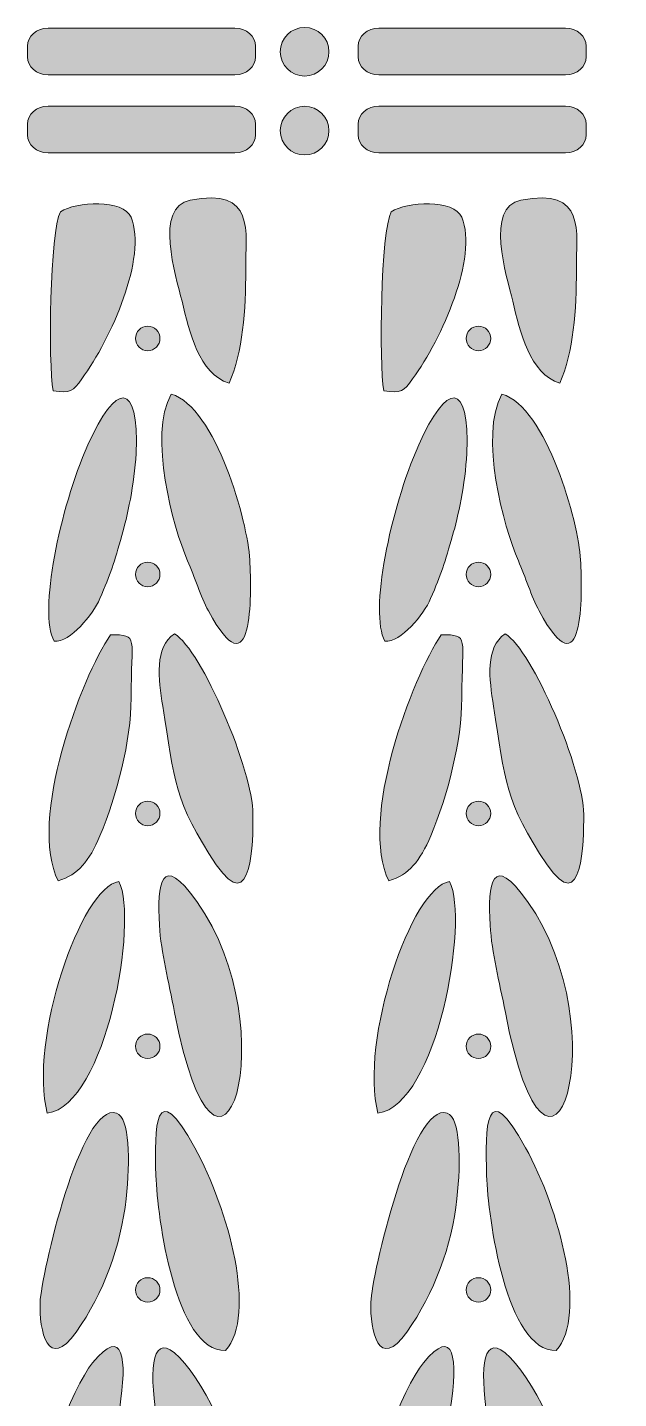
# Model space of a CAD drawing. Header units: inches. Extents: x -128 to 724, y -4 to 847.
# Drawn here: x 424.1 to 511.8, y 186.8 to 390.1 of the extents above; entities that cross this region are included whole.
import ezdxf

# ---------------------------------------------------------------- set-up
doc = ezdxf.new("R2010")
doc.units = ezdxf.units.IN
doc.header["$MEASUREMENT"] = 0
doc.layers.add('图层 1', color=7, linetype='Continuous')

# ---------------------------------------------------------------- blocks, each defined once
blk = doc.blocks.new('block 2')
at = {"layer": '图层 1', "true_color": 0xffffff}
h = blk.add_hatch(color=7, dxfattribs=at)
h.dxf.hatch_style = 2
edge = h.paths.add_edge_path()
edge.add_spline(control_points=[(454.91, 389.95), (454.91, 389.95), (427.2, 389.95), (427.2, 389.95), (425.51, 389.95), (424.14, 388.75), (424.14, 387.3), (424.14, 387.3), (424.14, 385.71), (424.14, 385.71), (424.14, 384.25), (425.51, 383.04), (427.2, 383.04), (427.2, 383.04), (454.91, 383.04), (454.91, 383.04), (456.6, 383.04), (457.98, 384.25), (457.98, 385.71), (457.98, 385.71), (457.98, 387.3), (457.98, 387.3), (457.98, 388.75), (456.6, 389.95), (454.91, 389.95)], knot_values=[0, 0, 0, 0, 1, 1, 1, 2, 2, 2, 3, 3, 3, 4, 4, 4, 5, 5, 5, 6, 6, 6, 7, 7, 7, 8, 8, 8, 8], degree=3, periodic=1)
h = blk.add_hatch(color=7, dxfattribs=at)
h.dxf.hatch_style = 2
edge = h.paths.add_edge_path()
edge.add_spline(control_points=[(465.25, 390.06), (463.26, 390.06), (461.65, 388.45), (461.65, 386.46), (461.65, 384.46), (463.26, 382.85), (465.25, 382.85), (467.25, 382.85), (468.87, 384.46), (468.87, 386.46), (468.87, 388.45), (467.25, 390.06), (465.25, 390.06)], knot_values=[0, 0, 0, 0, 1, 1, 1, 2, 2, 2, 3, 3, 3, 4, 4, 4, 4], degree=3, periodic=1)
h = blk.add_hatch(color=7, dxfattribs=at)
h.dxf.hatch_style = 2
edge = h.paths.add_edge_path()
edge.add_spline(control_points=[(503.97, 389.95), (503.97, 389.95), (476.27, 389.95), (476.27, 389.95), (474.58, 389.95), (473.19, 388.75), (473.19, 387.3), (473.19, 387.3), (473.19, 385.71), (473.19, 385.71), (473.19, 384.25), (474.58, 383.04), (476.27, 383.04), (476.27, 383.04), (503.97, 383.04), (503.97, 383.04), (505.66, 383.04), (507.04, 384.25), (507.04, 385.71), (507.04, 385.71), (507.04, 387.3), (507.04, 387.3), (507.04, 388.75), (505.66, 389.95), (503.97, 389.95)], knot_values=[0, 0, 0, 0, 1, 1, 1, 2, 2, 2, 3, 3, 3, 4, 4, 4, 5, 5, 5, 6, 6, 6, 7, 7, 7, 8, 8, 8, 8], degree=3, periodic=1)
h = blk.add_hatch(color=7, dxfattribs=at)
h.dxf.hatch_style = 2
edge = h.paths.add_edge_path()
edge.add_spline(control_points=[(454.91, 378.38), (454.91, 378.38), (427.2, 378.38), (427.2, 378.38), (425.51, 378.38), (424.14, 377.18), (424.14, 375.71), (424.14, 375.71), (424.14, 374.13), (424.14, 374.13), (424.14, 372.67), (425.51, 371.47), (427.2, 371.47), (427.2, 371.47), (454.91, 371.47), (454.91, 371.47), (456.6, 371.47), (457.98, 372.67), (457.98, 374.13), (457.98, 374.13), (457.98, 375.71), (457.98, 375.71), (457.98, 377.18), (456.6, 378.38), (454.91, 378.38)], knot_values=[0, 0, 0, 0, 1, 1, 1, 2, 2, 2, 3, 3, 3, 4, 4, 4, 5, 5, 5, 6, 6, 6, 7, 7, 7, 8, 8, 8, 8], degree=3, periodic=1)
h = blk.add_hatch(color=7, dxfattribs=at)
h.dxf.hatch_style = 2
edge = h.paths.add_edge_path()
edge.add_spline(control_points=[(465.25, 378.37), (463.26, 378.37), (461.65, 376.76), (461.65, 374.76), (461.65, 372.77), (463.26, 371.15), (465.25, 371.15), (467.25, 371.15), (468.87, 372.77), (468.87, 374.76), (468.87, 376.76), (467.25, 378.37), (465.25, 378.37)], knot_values=[0, 0, 0, 0, 1, 1, 1, 2, 2, 2, 3, 3, 3, 4, 4, 4, 4], degree=3, periodic=1)
h = blk.add_hatch(color=7, dxfattribs=at)
h.dxf.hatch_style = 2
edge = h.paths.add_edge_path()
edge.add_spline(control_points=[(503.97, 378.38), (503.97, 378.38), (476.27, 378.38), (476.27, 378.38), (474.58, 378.38), (473.19, 377.18), (473.19, 375.71), (473.19, 375.71), (473.19, 374.13), (473.19, 374.13), (473.19, 372.67), (474.58, 371.47), (476.27, 371.47), (476.27, 371.47), (503.97, 371.47), (503.97, 371.47), (505.66, 371.47), (507.04, 372.67), (507.04, 374.13), (507.04, 374.13), (507.04, 375.71), (507.04, 375.71), (507.04, 377.18), (505.66, 378.38), (503.97, 378.38)], knot_values=[0, 0, 0, 0, 1, 1, 1, 2, 2, 2, 3, 3, 3, 4, 4, 4, 5, 5, 5, 6, 6, 6, 7, 7, 7, 8, 8, 8, 8], degree=3, periodic=1)
h = blk.add_hatch(color=7, dxfattribs=at)
h.dxf.hatch_style = 2
edge = h.paths.add_edge_path()
edge.add_spline(control_points=[(454.05, 337.31), (456.1, 341.96), (456.54, 348.18), (456.52, 354.16), (456.5, 359.76), (458.03, 366.37), (448.28, 364.46), (442.9, 363.4), (446.14, 353.31), (447.07, 349.46), (448.14, 345.01), (449.59, 338.7), (454.05, 337.31)], knot_values=[0, 0, 0, 0, 1, 1, 1, 2, 2, 2, 3, 3, 3, 4, 4, 4, 4], degree=3, periodic=1)
h = blk.add_hatch(color=7, dxfattribs=at)
h.dxf.hatch_style = 2
edge = h.paths.add_edge_path()
edge.add_spline(control_points=[(503.11, 337.31), (505.15, 341.96), (505.6, 348.18), (505.57, 354.16), (505.55, 359.76), (507.09, 366.37), (497.34, 364.46), (491.96, 363.4), (495.2, 353.31), (496.13, 349.46), (497.2, 345.01), (498.65, 338.7), (503.11, 337.31)], knot_values=[0, 0, 0, 0, 1, 1, 1, 2, 2, 2, 3, 3, 3, 4, 4, 4, 4], degree=3, periodic=1)
h = blk.add_hatch(color=7, dxfattribs=at)
h.dxf.hatch_style = 2
edge = h.paths.add_edge_path()
edge.add_spline(control_points=[(432.21, 337.97), (436.61, 343.95), (441.9, 355.98), (439.52, 361.91), (438.42, 364.64), (431.3, 364.23), (429.04, 362.73), (427.5, 359.94), (427.2, 340.18), (427.95, 336.21), (430.55, 335.74), (430.86, 336.12), (432.21, 337.97)], knot_values=[0, 0, 0, 0, 1, 1, 1, 2, 2, 2, 3, 3, 3, 4, 4, 4, 4], degree=3, periodic=1)
h = blk.add_hatch(color=7, dxfattribs=at)
h.dxf.hatch_style = 2
edge = h.paths.add_edge_path()
edge.add_spline(control_points=[(481.28, 337.97), (485.67, 343.95), (490.96, 355.98), (488.58, 361.91), (487.48, 364.64), (480.35, 364.23), (478.1, 362.73), (476.55, 359.94), (476.27, 340.18), (477.01, 336.21), (479.61, 335.74), (479.91, 336.12), (481.28, 337.97)], knot_values=[0, 0, 0, 0, 1, 1, 1, 2, 2, 2, 3, 3, 3, 4, 4, 4, 4], degree=3, periodic=1)
h = blk.add_hatch(color=7, dxfattribs=at)
h.dxf.hatch_style = 2
edge = h.paths.add_edge_path()
edge.add_spline(control_points=[(441.99, 345.77), (440.99, 345.77), (440.17, 344.95), (440.17, 343.95), (440.17, 342.95), (440.99, 342.13), (441.99, 342.13), (442.99, 342.13), (443.8, 342.95), (443.8, 343.95), (443.8, 344.95), (442.99, 345.77), (441.99, 345.77)], knot_values=[0, 0, 0, 0, 1, 1, 1, 2, 2, 2, 3, 3, 3, 4, 4, 4, 4], degree=3, periodic=1)
h = blk.add_hatch(color=7, dxfattribs=at)
h.dxf.hatch_style = 2
edge = h.paths.add_edge_path()
edge.add_spline(control_points=[(491.05, 345.77), (490.05, 345.77), (489.23, 344.95), (489.23, 343.95), (489.23, 342.95), (490.05, 342.13), (491.05, 342.13), (492.05, 342.13), (492.87, 342.95), (492.87, 343.95), (492.87, 344.95), (492.05, 345.77), (491.05, 345.77)], knot_values=[0, 0, 0, 0, 1, 1, 1, 2, 2, 2, 3, 3, 3, 4, 4, 4, 4], degree=3, periodic=1)
h = blk.add_hatch(color=7, dxfattribs=at)
h.dxf.hatch_style = 2
edge = h.paths.add_edge_path()
edge.add_spline(control_points=[(428.09, 299.08), (430.51, 298.86), (433.87, 303.05), (434.88, 305.39), (436.48, 309.04), (437.02, 310.76), (438.15, 314.74), (438.92, 317.42), (440.04, 322.4), (440.25, 326.92), (440.74, 337.83), (437.24, 337.5), (433.11, 328.17), (428.88, 318.62), (425.78, 303.35), (428.09, 299.08)], knot_values=[0, 0, 0, 0, 1, 1, 1, 2, 2, 2, 3, 3, 3, 4, 4, 4, 5, 5, 5, 5], degree=3, periodic=1)
h = blk.add_hatch(color=7, dxfattribs=at)
h.dxf.hatch_style = 2
edge = h.paths.add_edge_path()
edge.add_spline(control_points=[(477.15, 299.08), (479.57, 298.86), (482.93, 303.05), (483.95, 305.39), (485.54, 309.04), (486.07, 310.76), (487.21, 314.74), (487.99, 317.42), (489.11, 322.4), (489.31, 326.92), (489.79, 337.83), (486.3, 337.5), (482.18, 328.17), (477.94, 318.62), (474.84, 303.35), (477.15, 299.08)], knot_values=[0, 0, 0, 0, 1, 1, 1, 2, 2, 2, 3, 3, 3, 4, 4, 4, 5, 5, 5, 5], degree=3, periodic=1)
h = blk.add_hatch(color=7, dxfattribs=at)
h.dxf.hatch_style = 2
edge = h.paths.add_edge_path()
edge.add_spline(control_points=[(447.9, 311), (448.94, 308.61), (449.83, 305.72), (450.99, 303.57), (457.61, 291.27), (457.41, 305.72), (457.13, 311.15), (456.84, 316.66), (452.07, 333.82), (445.47, 335.7), (442.03, 329.57), (445.72, 316.01), (447.9, 311)], knot_values=[0, 0, 0, 0, 1, 1, 1, 2, 2, 2, 3, 3, 3, 4, 4, 4, 4], degree=3, periodic=1)
h = blk.add_hatch(color=7, dxfattribs=at)
h.dxf.hatch_style = 2
edge = h.paths.add_edge_path()
edge.add_spline(control_points=[(496.96, 311), (498, 308.61), (498.89, 305.72), (500.04, 303.57), (506.67, 291.27), (506.47, 305.72), (506.19, 311.15), (505.9, 316.66), (501.12, 333.82), (494.53, 335.7), (491.09, 329.57), (494.78, 316.01), (496.96, 311)], knot_values=[0, 0, 0, 0, 1, 1, 1, 2, 2, 2, 3, 3, 3, 4, 4, 4, 4], degree=3, periodic=1)
h = blk.add_hatch(color=7, dxfattribs=at)
h.dxf.hatch_style = 2
edge = h.paths.add_edge_path()
edge.add_spline(control_points=[(441.99, 310.79), (440.99, 310.79), (440.17, 309.97), (440.17, 308.97), (440.17, 307.96), (440.99, 307.15), (441.99, 307.15), (442.99, 307.15), (443.8, 307.96), (443.8, 308.97), (443.8, 309.98), (442.99, 310.79), (441.99, 310.79)], knot_values=[0, 0, 0, 0, 1, 1, 1, 2, 2, 2, 3, 3, 3, 4, 4, 4, 4], degree=3, periodic=1)
h = blk.add_hatch(color=7, dxfattribs=at)
h.dxf.hatch_style = 2
edge = h.paths.add_edge_path()
edge.add_spline(control_points=[(491.05, 310.79), (490.05, 310.79), (489.23, 309.97), (489.23, 308.97), (489.23, 307.96), (490.05, 307.15), (491.05, 307.15), (492.05, 307.15), (492.87, 307.96), (492.87, 308.97), (492.87, 309.98), (492.05, 310.79), (491.05, 310.79)], knot_values=[0, 0, 0, 0, 1, 1, 1, 2, 2, 2, 3, 3, 3, 4, 4, 4, 4], degree=3, periodic=1)
h = blk.add_hatch(color=7, dxfattribs=at)
h.dxf.hatch_style = 2
edge = h.paths.add_edge_path()
edge.add_spline(control_points=[(428.71, 263.53), (431.69, 264.51), (433.3, 266.42), (434.9, 270.23), (437.4, 276.19), (439.52, 284.26), (439.52, 290.65), (439.51, 299.7), (440.75, 300.03), (436.46, 300.03), (432.14, 293.71), (424.14, 272.53), (428.71, 263.53)], knot_values=[0, 0, 0, 0, 1, 1, 1, 2, 2, 2, 3, 3, 3, 4, 4, 4, 4], degree=3, periodic=1)
h = blk.add_hatch(color=7, dxfattribs=at)
h.dxf.hatch_style = 2
edge = h.paths.add_edge_path()
edge.add_spline(control_points=[(445.94, 300.16), (442.97, 298.19), (443.57, 293.48), (444.22, 289.43), (445.98, 278.46), (445.88, 275.24), (452.16, 265.93), (457.51, 258.03), (457.6, 269.48), (457.6, 273.36), (457.6, 279.87), (450.01, 297.81), (445.94, 300.16)], knot_values=[0, 0, 0, 0, 1, 1, 1, 2, 2, 2, 3, 3, 3, 4, 4, 4, 4], degree=3, periodic=1)
h = blk.add_hatch(color=7, dxfattribs=at)
h.dxf.hatch_style = 2
edge = h.paths.add_edge_path()
edge.add_spline(control_points=[(477.77, 263.53), (480.75, 264.51), (482.36, 266.42), (483.97, 270.23), (486.47, 276.19), (488.59, 284.26), (488.57, 290.65), (488.56, 299.7), (489.81, 300.03), (485.52, 300.03), (481.2, 293.71), (473.21, 272.53), (477.77, 263.53)], knot_values=[0, 0, 0, 0, 1, 1, 1, 2, 2, 2, 3, 3, 3, 4, 4, 4, 4], degree=3, periodic=1)
h = blk.add_hatch(color=7, dxfattribs=at)
h.dxf.hatch_style = 2
edge = h.paths.add_edge_path()
edge.add_spline(control_points=[(495, 300.16), (492.03, 298.19), (492.63, 293.48), (493.28, 289.43), (495.04, 278.46), (494.93, 275.24), (501.23, 265.93), (506.56, 258.03), (506.66, 269.48), (506.66, 273.36), (506.66, 279.87), (499.07, 297.81), (495, 300.16)], knot_values=[0, 0, 0, 0, 1, 1, 1, 2, 2, 2, 3, 3, 3, 4, 4, 4, 4], degree=3, periodic=1)
h = blk.add_hatch(color=7, dxfattribs=at)
h.dxf.hatch_style = 2
edge = h.paths.add_edge_path()
edge.add_spline(control_points=[(441.99, 275.35), (440.99, 275.35), (440.17, 274.54), (440.17, 273.54), (440.17, 272.53), (440.99, 271.72), (441.99, 271.72), (442.99, 271.72), (443.8, 272.53), (443.8, 273.54), (443.8, 274.54), (442.99, 275.35), (441.99, 275.35)], knot_values=[0, 0, 0, 0, 1, 1, 1, 2, 2, 2, 3, 3, 3, 4, 4, 4, 4], degree=3, periodic=1)
h = blk.add_hatch(color=7, dxfattribs=at)
h.dxf.hatch_style = 2
edge = h.paths.add_edge_path()
edge.add_spline(control_points=[(491.05, 275.35), (490.05, 275.35), (489.23, 274.54), (489.23, 273.54), (489.23, 272.53), (490.05, 271.72), (491.05, 271.72), (492.05, 271.72), (492.87, 272.53), (492.87, 273.54), (492.87, 274.54), (492.05, 275.35), (491.05, 275.35)], knot_values=[0, 0, 0, 0, 1, 1, 1, 2, 2, 2, 3, 3, 3, 4, 4, 4, 4], degree=3, periodic=1)
h = blk.add_hatch(color=7, dxfattribs=at)
h.dxf.hatch_style = 2
edge = h.paths.add_edge_path()
edge.add_spline(control_points=[(449.28, 260.48), (443.97, 267.98), (443.34, 263.14), (443.72, 256.97), (443.98, 252.73), (445.06, 248.8), (445.98, 244.01), (452.61, 209.36), (462.78, 241.39), (449.28, 260.48)], knot_values=[0, 0, 0, 0, 1, 1, 1, 2, 2, 2, 3, 3, 3, 3], degree=3, periodic=1)
h = blk.add_hatch(color=7, dxfattribs=at)
h.dxf.hatch_style = 2
edge = h.paths.add_edge_path()
edge.add_spline(control_points=[(498.34, 260.48), (493.03, 267.98), (492.4, 263.14), (492.77, 256.97), (493.04, 252.73), (494.12, 248.8), (495.04, 244.01), (501.67, 209.36), (511.83, 241.39), (498.34, 260.48)], knot_values=[0, 0, 0, 0, 1, 1, 1, 2, 2, 2, 3, 3, 3, 3], degree=3, periodic=1)
h = blk.add_hatch(color=7, dxfattribs=at)
h.dxf.hatch_style = 2
edge = h.paths.add_edge_path()
edge.add_spline(control_points=[(427.08, 229.09), (435.86, 230.37), (440.61, 257.67), (437.72, 263.44), (432.03, 262.67), (424.32, 239.81), (427.08, 229.09)], knot_values=[0, 0, 0, 0, 1, 1, 1, 2, 2, 2, 2], degree=3, periodic=1)
h = blk.add_hatch(color=7, dxfattribs=at)
h.dxf.hatch_style = 2
edge = h.paths.add_edge_path()
edge.add_spline(control_points=[(476.14, 229.09), (484.92, 230.37), (489.68, 257.67), (486.77, 263.44), (481.09, 262.67), (473.37, 239.81), (476.14, 229.09)], knot_values=[0, 0, 0, 0, 1, 1, 1, 2, 2, 2, 2], degree=3, periodic=1)
h = blk.add_hatch(color=7, dxfattribs=at)
h.dxf.hatch_style = 2
edge = h.paths.add_edge_path()
edge.add_spline(control_points=[(441.99, 237.2), (442.99, 237.2), (443.8, 238.01), (443.8, 239.02), (443.8, 240.02), (442.99, 240.83), (441.99, 240.83), (440.99, 240.83), (440.17, 240.02), (440.17, 239.02), (440.17, 238.01), (440.99, 237.2), (441.99, 237.2)], knot_values=[0, 0, 0, 0, 1, 1, 1, 2, 2, 2, 3, 3, 3, 4, 4, 4, 4], degree=3, periodic=1)
h = blk.add_hatch(color=7, dxfattribs=at)
h.dxf.hatch_style = 2
edge = h.paths.add_edge_path()
edge.add_spline(control_points=[(491.05, 237.2), (492.05, 237.2), (492.87, 238.01), (492.87, 239.02), (492.87, 240.02), (492.05, 240.83), (491.05, 240.83), (490.05, 240.83), (489.23, 240.02), (489.23, 239.02), (489.23, 238.01), (490.05, 237.2), (491.05, 237.2)], knot_values=[0, 0, 0, 0, 1, 1, 1, 2, 2, 2, 3, 3, 3, 4, 4, 4, 4], degree=3, periodic=1)
h = blk.add_hatch(color=7, dxfattribs=at)
h.dxf.hatch_style = 2
edge = h.paths.add_edge_path()
edge.add_spline(control_points=[(453.54, 193.91), (458.22, 199.28), (453.98, 214.82), (448.97, 223.98), (442.99, 234.92), (442.97, 226.96), (443.2, 219.85), (443.4, 213.71), (446.06, 193.79), (453.54, 193.91)], knot_values=[0, 0, 0, 0, 1, 1, 1, 2, 2, 2, 3, 3, 3, 3], degree=3, periodic=1)
h = blk.add_hatch(color=7, dxfattribs=at)
h.dxf.hatch_style = 2
edge = h.paths.add_edge_path()
edge.add_spline(control_points=[(502.59, 193.91), (507.28, 199.28), (503.04, 214.82), (498.04, 223.98), (492.05, 234.92), (492.03, 226.96), (492.26, 219.85), (492.46, 213.71), (495.12, 193.79), (502.59, 193.91)], knot_values=[0, 0, 0, 0, 1, 1, 1, 2, 2, 2, 3, 3, 3, 3], degree=3, periodic=1)
h = blk.add_hatch(color=7, dxfattribs=at)
h.dxf.hatch_style = 2
edge = h.paths.add_edge_path()
edge.add_spline(control_points=[(431.37, 196.65), (435.46, 202.48), (438.01, 209.36), (438.78, 216.43), (439.41, 222.08), (439.31, 228.44), (437.36, 229.11), (432.07, 230.94), (426.17, 204.87), (426.02, 201.11), (425.86, 196.82), (427.21, 190.74), (431.37, 196.65)], knot_values=[0, 0, 0, 0, 1, 1, 1, 2, 2, 2, 3, 3, 3, 4, 4, 4, 4], degree=3, periodic=1)
h = blk.add_hatch(color=7, dxfattribs=at)
h.dxf.hatch_style = 2
edge = h.paths.add_edge_path()
edge.add_spline(control_points=[(480.42, 196.65), (484.52, 202.48), (487.06, 209.36), (487.85, 216.43), (488.46, 222.08), (488.37, 228.44), (486.42, 229.11), (481.13, 230.94), (475.22, 204.87), (475.08, 201.11), (474.93, 196.82), (476.27, 190.74), (480.42, 196.65)], knot_values=[0, 0, 0, 0, 1, 1, 1, 2, 2, 2, 3, 3, 3, 4, 4, 4, 4], degree=3, periodic=1)
h = blk.add_hatch(color=7, dxfattribs=at)
h.dxf.hatch_style = 2
edge = h.paths.add_edge_path()
edge.add_spline(control_points=[(432, 166.11), (435.89, 171.68), (443.04, 203.36), (433.81, 192.1), (430.79, 188.4), (425.53, 174.94), (425.12, 166.12), (424.64, 155.33), (428.86, 161.61), (432, 166.11)], knot_values=[0, 0, 0, 0, 1, 1, 1, 2, 2, 2, 3, 3, 3, 3], degree=3, periodic=1)
h = blk.add_hatch(color=7, dxfattribs=at)
h.dxf.hatch_style = 2
edge = h.paths.add_edge_path()
edge.add_spline(control_points=[(443.8, 202.9), (443.8, 203.91), (442.99, 204.72), (441.99, 204.72), (440.99, 204.72), (440.18, 203.91), (440.18, 202.9), (440.18, 201.9), (440.99, 201.09), (441.99, 201.09), (442.99, 201.09), (443.8, 201.9), (443.8, 202.9)], knot_values=[0, 0, 0, 0, 1, 1, 1, 2, 2, 2, 3, 3, 3, 4, 4, 4, 4], degree=3, periodic=1)
h = blk.add_hatch(color=7, dxfattribs=at)
h.dxf.hatch_style = 2
edge = h.paths.add_edge_path()
edge.add_spline(control_points=[(481.06, 166.11), (484.95, 171.68), (492.09, 203.36), (482.87, 192.1), (479.85, 188.4), (474.59, 174.94), (474.19, 166.12), (473.69, 155.33), (477.91, 161.61), (481.06, 166.11)], knot_values=[0, 0, 0, 0, 1, 1, 1, 2, 2, 2, 3, 3, 3, 3], degree=3, periodic=1)
h = blk.add_hatch(color=7, dxfattribs=at)
h.dxf.hatch_style = 2
edge = h.paths.add_edge_path()
edge.add_spline(control_points=[(492.87, 202.9), (492.87, 203.91), (492.05, 204.72), (491.05, 204.72), (490.05, 204.72), (489.23, 203.91), (489.23, 202.9), (489.23, 201.9), (490.05, 201.09), (491.05, 201.09), (492.05, 201.09), (492.87, 201.9), (492.87, 202.9)], knot_values=[0, 0, 0, 0, 1, 1, 1, 2, 2, 2, 3, 3, 3, 4, 4, 4, 4], degree=3, periodic=1)
h = blk.add_hatch(color=7, dxfattribs=at)
h.dxf.hatch_style = 2
edge = h.paths.add_edge_path()
edge.add_spline(control_points=[(448.85, 164.51), (454.22, 154.2), (456.08, 161.94), (456.08, 168.96), (456.08, 176.34), (451.77, 186.95), (447.49, 192.01), (438.41, 202.73), (444.38, 173.08), (448.85, 164.51)], knot_values=[0, 0, 0, 0, 1, 1, 1, 2, 2, 2, 3, 3, 3, 3], degree=3, periodic=1)
h = blk.add_hatch(color=7, dxfattribs=at)
h.dxf.hatch_style = 2
edge = h.paths.add_edge_path()
edge.add_spline(control_points=[(497.91, 164.51), (503.28, 154.2), (505.14, 161.94), (505.14, 168.96), (505.14, 176.34), (500.83, 186.95), (496.54, 192.01), (487.46, 202.73), (493.44, 173.08), (497.91, 164.51)], knot_values=[0, 0, 0, 0, 1, 1, 1, 2, 2, 2, 3, 3, 3, 3], degree=3, periodic=1)
at = {"layer": '图层 1', "lineweight": 0}
for points, knots in [([(454.91, 389.95), (454.91, 389.95), (427.2, 389.95), (427.2, 389.95), (425.51, 389.95), (424.14, 388.75), (424.14, 387.3), (424.14, 387.3), (424.14, 385.71), (424.14, 385.71), (424.14, 384.25), (425.51, 383.04), (427.2, 383.04), (427.2, 383.04), (454.91, 383.04), (454.91, 383.04), (456.6, 383.04), (457.98, 384.25), (457.98, 385.71), (457.98, 385.71), (457.98, 387.3), (457.98, 387.3), (457.98, 388.75), (456.6, 389.95), (454.91, 389.95)], [0, 0, 0, 0, 1, 1, 1, 2, 2, 2, 3, 3, 3, 4, 4, 4, 5, 5, 5, 6, 6, 6, 7, 7, 7, 8, 8, 8, 8]), ([(465.25, 390.06), (463.26, 390.06), (461.65, 388.45), (461.65, 386.46), (461.65, 384.46), (463.26, 382.85), (465.25, 382.85), (467.25, 382.85), (468.87, 384.46), (468.87, 386.46), (468.87, 388.45), (467.25, 390.06), (465.25, 390.06)], [0, 0, 0, 0, 1, 1, 1, 2, 2, 2, 3, 3, 3, 4, 4, 4, 4]), ([(503.97, 389.95), (503.97, 389.95), (476.27, 389.95), (476.27, 389.95), (474.58, 389.95), (473.19, 388.75), (473.19, 387.3), (473.19, 387.3), (473.19, 385.71), (473.19, 385.71), (473.19, 384.25), (474.58, 383.04), (476.27, 383.04), (476.27, 383.04), (503.97, 383.04), (503.97, 383.04), (505.66, 383.04), (507.04, 384.25), (507.04, 385.71), (507.04, 385.71), (507.04, 387.3), (507.04, 387.3), (507.04, 388.75), (505.66, 389.95), (503.97, 389.95)], [0, 0, 0, 0, 1, 1, 1, 2, 2, 2, 3, 3, 3, 4, 4, 4, 5, 5, 5, 6, 6, 6, 7, 7, 7, 8, 8, 8, 8]), ([(454.91, 378.38), (454.91, 378.38), (427.2, 378.38), (427.2, 378.38), (425.51, 378.38), (424.14, 377.18), (424.14, 375.71), (424.14, 375.71), (424.14, 374.13), (424.14, 374.13), (424.14, 372.67), (425.51, 371.47), (427.2, 371.47), (427.2, 371.47), (454.91, 371.47), (454.91, 371.47), (456.6, 371.47), (457.98, 372.67), (457.98, 374.13), (457.98, 374.13), (457.98, 375.71), (457.98, 375.71), (457.98, 377.18), (456.6, 378.38), (454.91, 378.38)], [0, 0, 0, 0, 1, 1, 1, 2, 2, 2, 3, 3, 3, 4, 4, 4, 5, 5, 5, 6, 6, 6, 7, 7, 7, 8, 8, 8, 8]), ([(465.25, 378.37), (463.26, 378.37), (461.65, 376.76), (461.65, 374.76), (461.65, 372.77), (463.26, 371.15), (465.25, 371.15), (467.25, 371.15), (468.87, 372.77), (468.87, 374.76), (468.87, 376.76), (467.25, 378.37), (465.25, 378.37)], [0, 0, 0, 0, 1, 1, 1, 2, 2, 2, 3, 3, 3, 4, 4, 4, 4]), ([(503.97, 378.38), (503.97, 378.38), (476.27, 378.38), (476.27, 378.38), (474.58, 378.38), (473.19, 377.18), (473.19, 375.71), (473.19, 375.71), (473.19, 374.13), (473.19, 374.13), (473.19, 372.67), (474.58, 371.47), (476.27, 371.47), (476.27, 371.47), (503.97, 371.47), (503.97, 371.47), (505.66, 371.47), (507.04, 372.67), (507.04, 374.13), (507.04, 374.13), (507.04, 375.71), (507.04, 375.71), (507.04, 377.18), (505.66, 378.38), (503.97, 378.38)], [0, 0, 0, 0, 1, 1, 1, 2, 2, 2, 3, 3, 3, 4, 4, 4, 5, 5, 5, 6, 6, 6, 7, 7, 7, 8, 8, 8, 8]), ([(454.05, 337.31), (456.1, 341.96), (456.54, 348.18), (456.52, 354.16), (456.5, 359.76), (458.03, 366.37), (448.28, 364.46), (442.9, 363.4), (446.14, 353.31), (447.07, 349.46), (448.14, 345.01), (449.59, 338.7), (454.05, 337.31)], [0, 0, 0, 0, 1, 1, 1, 2, 2, 2, 3, 3, 3, 4, 4, 4, 4]), ([(503.11, 337.31), (505.15, 341.96), (505.6, 348.18), (505.57, 354.16), (505.55, 359.76), (507.09, 366.37), (497.34, 364.46), (491.96, 363.4), (495.2, 353.31), (496.13, 349.46), (497.2, 345.01), (498.65, 338.7), (503.11, 337.31)], [0, 0, 0, 0, 1, 1, 1, 2, 2, 2, 3, 3, 3, 4, 4, 4, 4]), ([(432.21, 337.97), (436.61, 343.95), (441.9, 355.98), (439.52, 361.91), (438.42, 364.64), (431.3, 364.23), (429.04, 362.73), (427.5, 359.94), (427.2, 340.18), (427.95, 336.21), (430.55, 335.74), (430.86, 336.12), (432.21, 337.97)], [0, 0, 0, 0, 1, 1, 1, 2, 2, 2, 3, 3, 3, 4, 4, 4, 4]), ([(481.28, 337.97), (485.67, 343.95), (490.96, 355.98), (488.58, 361.91), (487.48, 364.64), (480.35, 364.23), (478.1, 362.73), (476.55, 359.94), (476.27, 340.18), (477.01, 336.21), (479.61, 335.74), (479.91, 336.12), (481.28, 337.97)], [0, 0, 0, 0, 1, 1, 1, 2, 2, 2, 3, 3, 3, 4, 4, 4, 4]), ([(441.99, 345.77), (440.99, 345.77), (440.17, 344.95), (440.17, 343.95), (440.17, 342.95), (440.99, 342.13), (441.99, 342.13), (442.99, 342.13), (443.8, 342.95), (443.8, 343.95), (443.8, 344.95), (442.99, 345.77), (441.99, 345.77)], [0, 0, 0, 0, 1, 1, 1, 2, 2, 2, 3, 3, 3, 4, 4, 4, 4]), ([(491.05, 345.77), (490.05, 345.77), (489.23, 344.95), (489.23, 343.95), (489.23, 342.95), (490.05, 342.13), (491.05, 342.13), (492.05, 342.13), (492.87, 342.95), (492.87, 343.95), (492.87, 344.95), (492.05, 345.77), (491.05, 345.77)], [0, 0, 0, 0, 1, 1, 1, 2, 2, 2, 3, 3, 3, 4, 4, 4, 4]), ([(428.09, 299.08), (430.51, 298.86), (433.87, 303.05), (434.88, 305.39), (436.48, 309.04), (437.02, 310.76), (438.15, 314.74), (438.92, 317.42), (440.04, 322.4), (440.25, 326.92), (440.74, 337.83), (437.24, 337.5), (433.11, 328.17), (428.88, 318.62), (425.78, 303.35), (428.09, 299.08)], [0, 0, 0, 0, 1, 1, 1, 2, 2, 2, 3, 3, 3, 4, 4, 4, 5, 5, 5, 5]), ([(477.15, 299.08), (479.57, 298.86), (482.93, 303.05), (483.95, 305.39), (485.54, 309.04), (486.07, 310.76), (487.21, 314.74), (487.99, 317.42), (489.11, 322.4), (489.31, 326.92), (489.79, 337.83), (486.3, 337.5), (482.18, 328.17), (477.94, 318.62), (474.84, 303.35), (477.15, 299.08)], [0, 0, 0, 0, 1, 1, 1, 2, 2, 2, 3, 3, 3, 4, 4, 4, 5, 5, 5, 5]), ([(447.9, 311), (448.94, 308.61), (449.83, 305.72), (450.99, 303.57), (457.61, 291.27), (457.41, 305.72), (457.13, 311.15), (456.84, 316.66), (452.07, 333.82), (445.47, 335.7), (442.03, 329.57), (445.72, 316.01), (447.9, 311)], [0, 0, 0, 0, 1, 1, 1, 2, 2, 2, 3, 3, 3, 4, 4, 4, 4]), ([(496.96, 311), (498, 308.61), (498.89, 305.72), (500.04, 303.57), (506.67, 291.27), (506.47, 305.72), (506.19, 311.15), (505.9, 316.66), (501.12, 333.82), (494.53, 335.7), (491.09, 329.57), (494.78, 316.01), (496.96, 311)], [0, 0, 0, 0, 1, 1, 1, 2, 2, 2, 3, 3, 3, 4, 4, 4, 4]), ([(441.99, 310.79), (440.99, 310.79), (440.17, 309.97), (440.17, 308.97), (440.17, 307.96), (440.99, 307.15), (441.99, 307.15), (442.99, 307.15), (443.8, 307.96), (443.8, 308.97), (443.8, 309.98), (442.99, 310.79), (441.99, 310.79)], [0, 0, 0, 0, 1, 1, 1, 2, 2, 2, 3, 3, 3, 4, 4, 4, 4]), ([(491.05, 310.79), (490.05, 310.79), (489.23, 309.97), (489.23, 308.97), (489.23, 307.96), (490.05, 307.15), (491.05, 307.15), (492.05, 307.15), (492.87, 307.96), (492.87, 308.97), (492.87, 309.98), (492.05, 310.79), (491.05, 310.79)], [0, 0, 0, 0, 1, 1, 1, 2, 2, 2, 3, 3, 3, 4, 4, 4, 4]), ([(428.71, 263.53), (431.69, 264.51), (433.3, 266.42), (434.9, 270.23), (437.4, 276.19), (439.52, 284.26), (439.52, 290.65), (439.51, 299.7), (440.75, 300.03), (436.46, 300.03), (432.14, 293.71), (424.14, 272.53), (428.71, 263.53)], [0, 0, 0, 0, 1, 1, 1, 2, 2, 2, 3, 3, 3, 4, 4, 4, 4]), ([(445.94, 300.16), (442.97, 298.19), (443.57, 293.48), (444.22, 289.43), (445.98, 278.46), (445.88, 275.24), (452.16, 265.93), (457.51, 258.03), (457.6, 269.48), (457.6, 273.36), (457.6, 279.87), (450.01, 297.81), (445.94, 300.16)], [0, 0, 0, 0, 1, 1, 1, 2, 2, 2, 3, 3, 3, 4, 4, 4, 4]), ([(477.77, 263.53), (480.75, 264.51), (482.36, 266.42), (483.97, 270.23), (486.47, 276.19), (488.59, 284.26), (488.57, 290.65), (488.56, 299.7), (489.81, 300.03), (485.52, 300.03), (481.2, 293.71), (473.21, 272.53), (477.77, 263.53)], [0, 0, 0, 0, 1, 1, 1, 2, 2, 2, 3, 3, 3, 4, 4, 4, 4]), ([(495, 300.16), (492.03, 298.19), (492.63, 293.48), (493.28, 289.43), (495.04, 278.46), (494.93, 275.24), (501.23, 265.93), (506.56, 258.03), (506.66, 269.48), (506.66, 273.36), (506.66, 279.87), (499.07, 297.81), (495, 300.16)], [0, 0, 0, 0, 1, 1, 1, 2, 2, 2, 3, 3, 3, 4, 4, 4, 4]), ([(441.99, 275.35), (440.99, 275.35), (440.17, 274.54), (440.17, 273.54), (440.17, 272.53), (440.99, 271.72), (441.99, 271.72), (442.99, 271.72), (443.8, 272.53), (443.8, 273.54), (443.8, 274.54), (442.99, 275.35), (441.99, 275.35)], [0, 0, 0, 0, 1, 1, 1, 2, 2, 2, 3, 3, 3, 4, 4, 4, 4]), ([(491.05, 275.35), (490.05, 275.35), (489.23, 274.54), (489.23, 273.54), (489.23, 272.53), (490.05, 271.72), (491.05, 271.72), (492.05, 271.72), (492.87, 272.53), (492.87, 273.54), (492.87, 274.54), (492.05, 275.35), (491.05, 275.35)], [0, 0, 0, 0, 1, 1, 1, 2, 2, 2, 3, 3, 3, 4, 4, 4, 4]), ([(449.28, 260.48), (443.97, 267.98), (443.34, 263.14), (443.72, 256.97), (443.98, 252.73), (445.06, 248.8), (445.98, 244.01), (452.61, 209.36), (462.78, 241.39), (449.28, 260.48)], [0, 0, 0, 0, 1, 1, 1, 2, 2, 2, 3, 3, 3, 3]), ([(498.34, 260.48), (493.03, 267.98), (492.4, 263.14), (492.77, 256.97), (493.04, 252.73), (494.12, 248.8), (495.04, 244.01), (501.67, 209.36), (511.83, 241.39), (498.34, 260.48)], [0, 0, 0, 0, 1, 1, 1, 2, 2, 2, 3, 3, 3, 3]), ([(427.08, 229.09), (435.86, 230.37), (440.61, 257.67), (437.72, 263.44), (432.03, 262.67), (424.32, 239.81), (427.08, 229.09)], [0, 0, 0, 0, 1, 1, 1, 2, 2, 2, 2]), ([(476.14, 229.09), (484.92, 230.37), (489.68, 257.67), (486.77, 263.44), (481.09, 262.67), (473.37, 239.81), (476.14, 229.09)], [0, 0, 0, 0, 1, 1, 1, 2, 2, 2, 2]), ([(441.99, 237.2), (442.99, 237.2), (443.8, 238.01), (443.8, 239.02), (443.8, 240.02), (442.99, 240.83), (441.99, 240.83), (440.99, 240.83), (440.17, 240.02), (440.17, 239.02), (440.17, 238.01), (440.99, 237.2), (441.99, 237.2)], [0, 0, 0, 0, 1, 1, 1, 2, 2, 2, 3, 3, 3, 4, 4, 4, 4]), ([(491.05, 237.2), (492.05, 237.2), (492.87, 238.01), (492.87, 239.02), (492.87, 240.02), (492.05, 240.83), (491.05, 240.83), (490.05, 240.83), (489.23, 240.02), (489.23, 239.02), (489.23, 238.01), (490.05, 237.2), (491.05, 237.2)], [0, 0, 0, 0, 1, 1, 1, 2, 2, 2, 3, 3, 3, 4, 4, 4, 4]), ([(453.54, 193.91), (458.22, 199.28), (453.98, 214.82), (448.97, 223.98), (442.99, 234.92), (442.97, 226.96), (443.2, 219.85), (443.4, 213.71), (446.06, 193.79), (453.54, 193.91)], [0, 0, 0, 0, 1, 1, 1, 2, 2, 2, 3, 3, 3, 3]), ([(502.59, 193.91), (507.28, 199.28), (503.04, 214.82), (498.04, 223.98), (492.05, 234.92), (492.03, 226.96), (492.26, 219.85), (492.46, 213.71), (495.12, 193.79), (502.59, 193.91)], [0, 0, 0, 0, 1, 1, 1, 2, 2, 2, 3, 3, 3, 3]), ([(431.37, 196.65), (435.46, 202.48), (438.01, 209.36), (438.78, 216.43), (439.41, 222.08), (439.31, 228.44), (437.36, 229.11), (432.07, 230.94), (426.17, 204.87), (426.02, 201.11), (425.86, 196.82), (427.21, 190.74), (431.37, 196.65)], [0, 0, 0, 0, 1, 1, 1, 2, 2, 2, 3, 3, 3, 4, 4, 4, 4]), ([(480.42, 196.65), (484.52, 202.48), (487.06, 209.36), (487.85, 216.43), (488.46, 222.08), (488.37, 228.44), (486.42, 229.11), (481.13, 230.94), (475.22, 204.87), (475.08, 201.11), (474.93, 196.82), (476.27, 190.74), (480.42, 196.65)], [0, 0, 0, 0, 1, 1, 1, 2, 2, 2, 3, 3, 3, 4, 4, 4, 4]), ([(432, 166.11), (435.89, 171.68), (443.04, 203.36), (433.81, 192.1), (430.79, 188.4), (425.53, 174.94), (425.12, 166.12), (424.64, 155.33), (428.86, 161.61), (432, 166.11)], [0, 0, 0, 0, 1, 1, 1, 2, 2, 2, 3, 3, 3, 3]), ([(443.8, 202.9), (443.8, 203.91), (442.99, 204.72), (441.99, 204.72), (440.99, 204.72), (440.18, 203.91), (440.18, 202.9), (440.18, 201.9), (440.99, 201.09), (441.99, 201.09), (442.99, 201.09), (443.8, 201.9), (443.8, 202.9)], [0, 0, 0, 0, 1, 1, 1, 2, 2, 2, 3, 3, 3, 4, 4, 4, 4]), ([(481.06, 166.11), (484.95, 171.68), (492.09, 203.36), (482.87, 192.1), (479.85, 188.4), (474.59, 174.94), (474.19, 166.12), (473.69, 155.33), (477.91, 161.61), (481.06, 166.11)], [0, 0, 0, 0, 1, 1, 1, 2, 2, 2, 3, 3, 3, 3]), ([(492.87, 202.9), (492.87, 203.91), (492.05, 204.72), (491.05, 204.72), (490.05, 204.72), (489.23, 203.91), (489.23, 202.9), (489.23, 201.9), (490.05, 201.09), (491.05, 201.09), (492.05, 201.09), (492.87, 201.9), (492.87, 202.9)], [0, 0, 0, 0, 1, 1, 1, 2, 2, 2, 3, 3, 3, 4, 4, 4, 4]), ([(448.85, 164.51), (454.22, 154.2), (456.08, 161.94), (456.08, 168.96), (456.08, 176.34), (451.77, 186.95), (447.49, 192.01), (438.41, 202.73), (444.38, 173.08), (448.85, 164.51)], [0, 0, 0, 0, 1, 1, 1, 2, 2, 2, 3, 3, 3, 3]), ([(497.91, 164.51), (503.28, 154.2), (505.14, 161.94), (505.14, 168.96), (505.14, 176.34), (500.83, 186.95), (496.54, 192.01), (487.46, 202.73), (493.44, 173.08), (497.91, 164.51)], [0, 0, 0, 0, 1, 1, 1, 2, 2, 2, 3, 3, 3, 3])]:
    blk.add_open_spline(points, degree=3, knots=knots, dxfattribs=at)

msp = doc.modelspace()

# ---------------------------------------------------------------- block references
at = {"layer": '图层 1'}
msp.add_blockref('block 2', (0, 0), dxfattribs=at)

doc.saveas('drawing.dxf')
